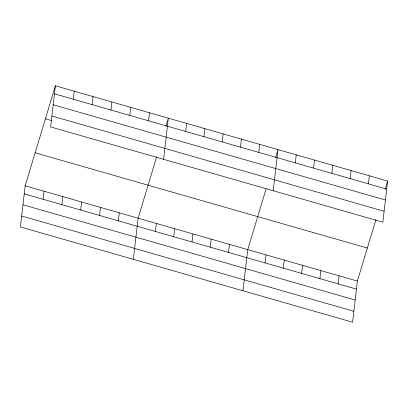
<?xml version="1.0" encoding="UTF-8"?>
<svg xmlns="http://www.w3.org/2000/svg" width="408" height="408" viewBox="0 0 408 408"><rect width="100%" height="100%" fill="white"/><g stroke="black" fill="none" stroke-linecap="round" stroke-linejoin="round"><path stroke-width="0.61" d="M55.391 85.787L50.633 126.934L382.842 222.187L387.6 181.04L55.391 85.787L25.158 185.813L20.4 226.96L352.609 322.213L357.367 281.066L375.972 219.514M43.054 199.257L43.988 191.214M73.287 99.231L74.22 91.188M61.878 204.653L62.812 196.61M92.111 104.627L93.044 96.584M80.707 210.049L81.636 202.006M110.94 110.022L111.868 101.985M99.532 215.45L100.46 207.407M129.764 115.423L130.693 107.381M118.356 220.845L119.284 212.803M148.589 120.819L149.517 112.776M133.35 259.345L138.113 218.204L156.713 156.652M163.583 159.319L168.346 118.177L165.847 126.429M155.453 231.484L156.381 223.441M185.686 131.458L186.614 123.415M173.721 236.722L174.655 228.679M203.954 136.695L204.887 128.653M191.995 241.959L192.923 233.917M222.227 141.933L223.156 133.89M210.268 247.197L211.196 239.154M240.501 147.171L241.429 139.133M228.536 252.44L229.469 244.397M258.769 152.414L259.702 144.371M242.979 290.776L247.738 249.635L266.159 188.69M273.212 190.75L277.97 149.609L275.655 157.269M265.078 262.915L266.011 254.873M295.31 162.889L296.244 154.846M283.351 268.153L284.284 260.11M313.584 168.127L314.517 160.084M301.624 273.391L302.552 265.353M331.857 173.364L332.785 165.327M319.892 278.633L320.826 270.591M350.125 178.607L351.059 170.564M338.166 283.871L339.094 275.828M368.399 183.845L369.327 175.802M385.106 189.292L387.6 181.04M54.463 93.83L386.672 189.083M53.198 104.754L385.407 200.007M51.898 116.01L384.101 211.262M45.416 118.799L51.49 120.538M35.139 152.806L367.343 248.059M25.158 185.813L357.367 281.066M24.23 193.856L356.439 289.109M22.965 204.78L355.174 300.033M21.665 216.036L353.869 311.289"/></g></svg>
